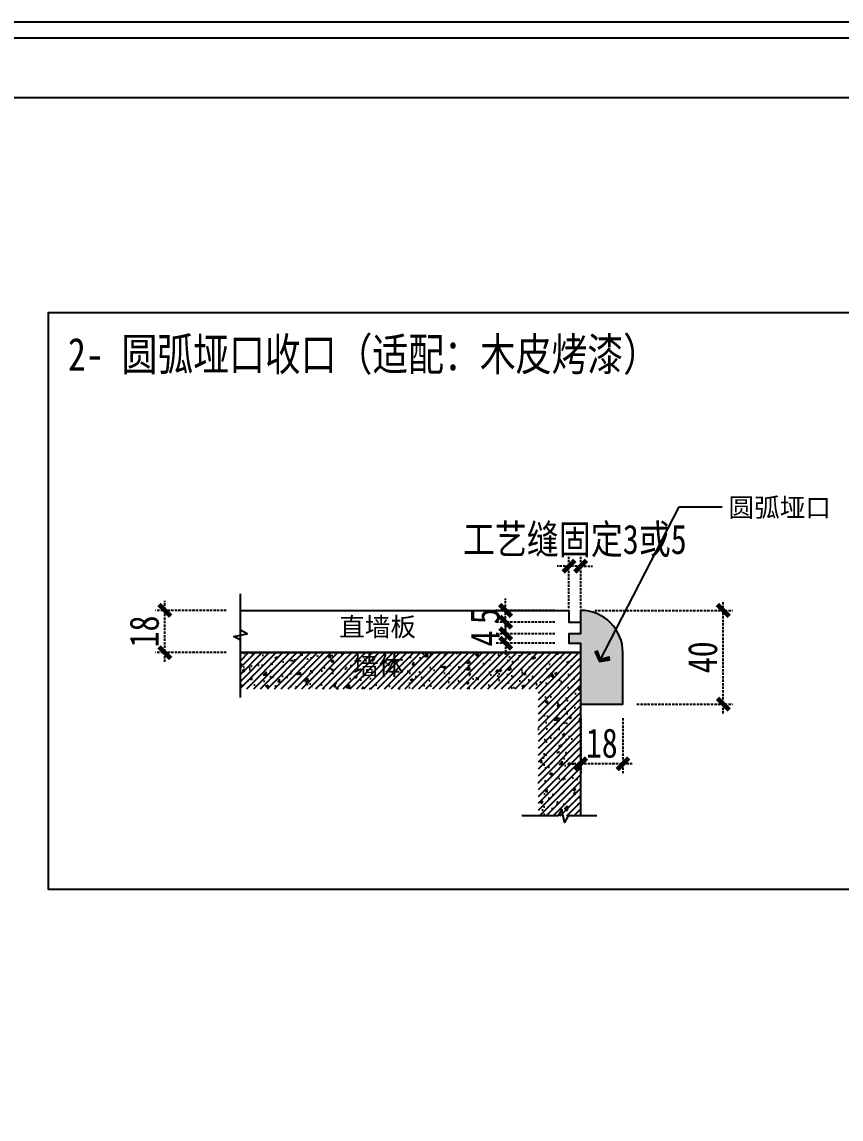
# Model space of a CAD drawing. Header units: millimetres. Extents: x 4862 to 20554, y 7569 to 11262.
# Drawn here: x 16495.7 to 16845, y 7982.8 to 8450.4 of the extents above; entities that cross this region are included whole.
import ezdxf

# ---------------------------------------------------------------- set-up
doc = ezdxf.new("R2010")
doc.units = ezdxf.units.MM
doc.linetypes.add('DASHEDX2', pattern=[1.5, 1, -0.5])
doc.styles.add('家具尺寸文字', font='SimSun.ttf', dxfattribs={"width": 0.8})
doc.styles.add('黑石雅黑', font='Microsoft YaHei.ttf')
doc.dimstyles.new('副本 固装比例5', dxfattribs={"dimscale": 5, "dimtxt": 2.5, "dimasz": 1, "dimexe": 0.8, "dimexo": 1.2, "dimgap": 0.5, "dimtad": 1, "dimdec": 0, "dimdsep": 46, "dimtxsty": '家具尺寸文字', "dimblk": 'ARCHTICK', "dimcen": 0, "dimdle": 0.8, "dimclrd": 8, "dimclre": 8, "dimclrt": 2, "dimadec": 1, "dimazin": 2, "dimtfac": 1, "dimtdec": 0, "dimtix": 1, "dimtmove": 2, "dimatfit": 2, "dimfxl": 0, "dimtolj": 1, "dimtzin": 0, "dimarcsym": 0})
doc.dimstyles.new('深化(A1)1：1', dxfattribs={"dimtxt": 3, "dimasz": 1, "dimexe": 1.5, "dimexo": 1, "dimgap": 1, "dimtad": 1, "dimdec": 0, "dimrnd": 5, "dimdsep": 46, "dimtxsty": '黑石雅黑', "dimblk": 'ARCHTICK', "dimcen": 1, "dimclrd": 44, "dimclre": 44, "dimclrt": 50, "dimadec": 0, "dimazin": 2, "dimtfac": 1, "dimtdec": 0, "dimtix": 1, "dimtmove": 2, "dimatfit": 3, "dimldrblk": 'hl_arrow2', "dimfxl": 0, "dimtolj": 1, "dimarcsym": 0})

# ---------------------------------------------------------------- blocks, each defined once
blk = doc.blocks.new('_ArchTick')
at = {"color": 0, "linetype": 'ByBlock', "const_width": 0.4}
blk.add_lwpolyline([(-0.5, -0.5), (0.5, 0.5)], dxfattribs=at)
blk = doc.blocks.new('*D427')
at = {"color": 8, "linetype": 'DASHEDX2', "lineweight": -2, "transparency": 16777216}
for p, q in [((16556.67, 8177.58), (16556.67, 8203.58)), ((16582.87, 8199.58), (16552.67, 8199.58)), ((16582.87, 8181.58), (16552.67, 8181.58))]:
    blk.add_line(p, q, dxfattribs=at)
at = {"layer": 'Defpoints', "color": 0, "transparency": 16777216}
for p in [(16556.67, 8199.58), (16588.87, 8199.58), (16588.87, 8181.58)]:
    blk.add_point(p, dxfattribs=at)
at = {"color": 8, "lineweight": -2, "transparency": 16777216, "xscale": 5, "yscale": 5, "zscale": 5}
for p, rotation in [((16556.67, 8199.58), 90), ((16556.67, 8181.58), 270)]:
    blk.add_blockref('_ArchTick', p, dxfattribs=dict(at, rotation=rotation))
at = {"color": 2, "transparency": 16777216, "insert": (16547.92, 8190.58), "char_height": 12.5, "attachment_point": 5, "rotation": 90, "style": '家具尺寸文字'}
blk.add_mtext('\\A1;18', dxfattribs=at)
blk = doc.blocks.new('*U120')
at = {"color": 0}
blk.add_lwpolyline([(0, -15.97), (0, -1.28), (-1.7, -0.34), (1.7, 0.34), (0, 1.28), (0, 10.61)], dxfattribs=at)
blk = doc.blocks.new('*U121')
at = {"color": 0}
blk.add_lwpolyline([(0, -8.63), (0, -1.28), (-1.7, -0.34), (1.7, 0.34), (0, 1.28), (0, 10.61)], dxfattribs=at)
blk = doc.blocks.new('*D416')
at = {"color": 8, "linetype": 'DASHEDX2', "lineweight": -2, "transparency": 16777216}
for p, q in [((16794.77, 8155.58), (16794.77, 8203.58)), ((16739.97, 8199.58), (16798.77, 8199.58)), ((16757.97, 8159.58), (16798.77, 8159.58))]:
    blk.add_line(p, q, dxfattribs=at)
at = {"layer": 'Defpoints', "color": 0, "transparency": 16777216}
for p in [(16733.97, 8199.58), (16794.77, 8199.58), (16751.97, 8159.58)]:
    blk.add_point(p, dxfattribs=at)
at = {"color": 8, "lineweight": -2, "transparency": 16777216, "xscale": 5, "yscale": 5, "zscale": 5}
for p, rotation in [((16794.77, 8199.58), 90), ((16794.77, 8159.58), 270)]:
    blk.add_blockref('_ArchTick', p, dxfattribs=dict(at, rotation=rotation))
at = {"color": 2, "transparency": 16777216, "insert": (16786.02, 8179.58), "char_height": 12.5, "attachment_point": 5, "rotation": 90, "style": '家具尺寸文字'}
blk.add_mtext('\\A1;40', dxfattribs=at)
blk = doc.blocks.new('*D417')
at = {"color": 8, "linetype": 'DASHEDX2', "lineweight": -2, "transparency": 16777216}
for p, q in [((16728.97, 8200.58), (16728.97, 8222.44)), ((16733.97, 8200.58), (16733.97, 8222.44)), ((16728.97, 8218.44), (16723.97, 8218.44)), ((16733.97, 8218.44), (16728.97, 8218.44)), ((16733.97, 8218.44), (16738.97, 8218.44))]:
    blk.add_line(p, q, dxfattribs=at)
at = {"layer": 'Defpoints', "color": 0, "transparency": 16777216}
for p in [(16728.97, 8218.44), (16728.97, 8194.58), (16733.97, 8194.58)]:
    blk.add_point(p, dxfattribs=at)
at = {"color": 8, "lineweight": -2, "transparency": 16777216, "xscale": 5, "yscale": 5, "zscale": 5}
blk.add_blockref('_ArchTick', (16728.97, 8218.44), dxfattribs=at)
at = {"color": 8, "lineweight": -2, "transparency": 16777216, "xscale": 5, "yscale": 5, "zscale": 5, "rotation": 180}
blk.add_blockref('_ArchTick', (16733.97, 8218.44), dxfattribs=at)
at = {"color": 2, "transparency": 16777216, "insert": (16731.47, 8229.15), "char_height": 12.5, "attachment_point": 5, "style": '家具尺寸文字'}
blk.add_mtext('\\A1;工艺缝固定3或5', dxfattribs=at)
blk = doc.blocks.new('*D418')
at = {"color": 8, "linetype": 'DASHEDX2', "lineweight": -2, "transparency": 16777216}
for p, q in [((16733.97, 8153.58), (16733.97, 8130.19)), ((16751.97, 8153.58), (16751.97, 8130.19)), ((16755.97, 8134.19), (16729.97, 8134.19))]:
    blk.add_line(p, q, dxfattribs=at)
at = {"layer": 'Defpoints', "color": 0, "transparency": 16777216}
for p in [(16733.97, 8159.58), (16751.97, 8159.58), (16733.97, 8134.19)]:
    blk.add_point(p, dxfattribs=at)
at = {"color": 8, "lineweight": -2, "transparency": 16777216, "xscale": 5, "yscale": 5, "zscale": 5, "rotation": 180}
blk.add_blockref('_ArchTick', (16733.97, 8134.19), dxfattribs=at)
at = {"color": 8, "lineweight": -2, "transparency": 16777216, "xscale": 5, "yscale": 5, "zscale": 5}
blk.add_blockref('_ArchTick', (16751.97, 8134.19), dxfattribs=at)
at = {"color": 2, "transparency": 16777216, "insert": (16742.97, 8142.94), "char_height": 12.5, "attachment_point": 5, "style": '家具尺寸文字'}
blk.add_mtext('\\A1;18', dxfattribs=at)
blk = doc.blocks.new('*D419')
at = {"color": 8, "linetype": 'DASHEDX2', "lineweight": -2, "transparency": 16777216}
for p, q in [((16701.98, 8199.58), (16701.98, 8204.58)), ((16722.97, 8199.58), (16697.98, 8199.58)), ((16701.98, 8194.58), (16701.98, 8199.58)), ((16722.97, 8194.58), (16697.98, 8194.58)), ((16701.98, 8194.58), (16701.98, 8189.58))]:
    blk.add_line(p, q, dxfattribs=at)
at = {"layer": 'Defpoints', "color": 0, "transparency": 16777216}
for p in [(16701.98, 8199.58), (16728.97, 8199.58), (16728.97, 8194.58)]:
    blk.add_point(p, dxfattribs=at)
at = {"color": 8, "lineweight": -2, "transparency": 16777216, "xscale": 5, "yscale": 5, "zscale": 5}
for p, rotation in [((16701.98, 8199.58), 270), ((16701.98, 8194.58), 90)]:
    blk.add_blockref('_ArchTick', p, dxfattribs=dict(at, rotation=rotation))
at = {"color": 2, "transparency": 16777216, "insert": (16693.23, 8197.08), "char_height": 12.5, "attachment_point": 5, "rotation": 90, "style": '家具尺寸文字'}
blk.add_mtext('\\A1;5', dxfattribs=at)
blk = doc.blocks.new('*D420')
at = {"color": 8, "linetype": 'DASHEDX2', "lineweight": -2, "transparency": 16777216}
for p, q in [((16701.98, 8189.58), (16701.98, 8194.58)), ((16722.97, 8189.58), (16697.98, 8189.58)), ((16701.98, 8189.58), (16701.98, 8185.58)), ((16722.97, 8185.58), (16697.98, 8185.58)), ((16701.98, 8185.58), (16701.98, 8180.58))]:
    blk.add_line(p, q, dxfattribs=at)
at = {"layer": 'Defpoints', "color": 0, "transparency": 16777216}
for p in [(16728.97, 8189.58), (16701.98, 8185.58), (16728.97, 8185.58)]:
    blk.add_point(p, dxfattribs=at)
at = {"color": 8, "lineweight": -2, "transparency": 16777216, "xscale": 5, "yscale": 5, "zscale": 5}
for p, rotation in [((16701.98, 8189.58), 270), ((16701.98, 8185.58), 90)]:
    blk.add_blockref('_ArchTick', p, dxfattribs=dict(at, rotation=rotation))
at = {"color": 2, "transparency": 16777216, "insert": (16693.23, 8187.58), "char_height": 12.5, "attachment_point": 5, "rotation": 90, "style": '家具尺寸文字'}
blk.add_mtext('\\A1;4', dxfattribs=at)
blk = doc.blocks.new('hl_arrow2')
at = {"color": 2}
blk.add_line((-0.22, 0), (-1, 0), dxfattribs=at)
blk.add_lwpolyline([(-0.22, 0), (-0.86, -0.69), (-0.65, -0.86), (0, 0), (-0.65, 0.86), (-0.86, 0.69)], close=True, dxfattribs=at)
for points in [[(-0.86, 0.69), (-0.65, 0.86), (-0.22, 0), (0, 0)], [(-0.86, -0.69), (-0.65, -0.86), (-0.22, 0), (0, 0)]]:
    blk.add_solid(points, dxfattribs=at)
blk = doc.blocks.new('A$C398a0407')
blk.add_line((443.2, 6546.9), (8134, 6546.9))
for points in [[(9632, 0), (0, 0), (0, 6848), (9632, 6848)], [(9568, 64), (64, 64), (64, 6784), (9568, 6784)]]:
    blk.add_lwpolyline(points, close=True)
blk = doc.blocks.new('A$Caecb7373')
at = {"color": 1}
blk.add_lwpolyline([(0, 821.76), (1155.84, 821.76), (1155.84, 0), (0, 0)], close=True, dxfattribs=at)

msp = doc.modelspace()

# ---------------------------------------------------------------- hatches: boundary and pattern name
at = {"true_color": 0x636466}
h = msp.add_hatch(color=251, dxfattribs=at)
h.dxf.hatch_style = 1
edge = h.paths.add_edge_path()
edge.add_line((16733.965, 8199.576), (16733.965, 8189.576))
edge.add_line((16733.965, 8189.576), (16728.965, 8189.576))
edge.add_line((16728.965, 8189.576), (16728.965, 8185.576))
edge.add_line((16728.965, 8185.576), (16733.965, 8185.576))
edge.add_line((16733.965, 8185.576), (16733.965, 8159.576))
edge.add_line((16733.965, 8159.576), (16751.965, 8159.576))
edge.add_line((16751.965, 8159.576), (16751.965, 8181.576))
edge.add_arc((16733.965, 8181.576), 18, 0, 90)
h = msp.add_hatch()
h.set_pattern_fill('ANSI31', color=8, scale=0.65355)
h.set_pattern_definition([(45, (-29672.9507, 48434.7993), (-1.467260864, 1.467260864), [])])
h.paths.add_polyline_path([(16733.965, 8181.576), (16715.928, 8181.576), (16715.928, 8111.947), (16733.965, 8111.947)])
h.paths.add_polyline_path([(16715.928, 8181.576), (16588.872, 8181.576), (16588.872, 8166.2), (16715.928, 8166.2)])
h = msp.add_hatch()
h.set_pattern_fill('AR-CONC', color=8, scale=0.065355)
h.set_pattern_definition([(50, (-29820.367, 48434.799), (11.9066731, -1.0416984), [1.2450121, -13.6951334]), (355, (-29820.367, 48434.799), (-2.3033327, 12.486514), [0.9960097, -10.956145]), (100.451445, (-29819.375, 48434.713), (9.6033404, 11.444815), [1.0580975, -11.639082]), (46.1842, (-29820.367, 48438.12), (17.716362, -2.747675), [1.867518, -20.5427]), (96.635558, (-29818.891, 48437.89), (15.5155394, 16.1705263), [1.587147, -17.458639]), (351.18415, (-29820.367, 48438.12), (15.5155394, 16.1705263), [1.4940124, -16.4341426]), (21, (-29818.707, 48437.289), (9.9087536, -6.6835387), [1.2450121, -13.6951334]), (326, (-29818.707, 48437.289), (4.0390695, 12.0375985), [0.9960097, -10.9561067]), (71.451445, (-29817.882, 48436.732), (13.9478231, 5.3540599), [1.0580975, -11.639062]), (37.5, (-29820.3673, 48434.7993), (0.20185556, 5.5260918), [0, -10.8233054, 0, -11.12210834, 0, -10.9976071]), (7.5, (-29820.367, 48434.7993), (4.36699686, 6.5472982), [0, -6.3412618, 0, -10.574303, 0, -4.1915408]), (327.5, (-29824.069, 48434.7993), (8.86151892, -0.37440188), [0, -4.1500404, 0, -12.9481261, 0, -17.1811674]), (317.5, (-29825.729, 48434.799), (9.6809778, 1.6617475), [0, -5.3950526, 0, -8.5988838, 0, -12.2011189])])
h.paths.add_polyline_path([(16733.965, 8181.576), (16715.928, 8181.576), (16715.928, 8111.947), (16733.965, 8111.947)])
h.paths.add_polyline_path([(16715.928, 8181.576), (16588.872, 8181.576), (16588.872, 8166.2), (16715.928, 8166.2)])

# ---------------------------------------------------------------- linework, layer by layer
for points in [[(16904.21, 7761.451), (16082.658, 7761.451), (16082.658, 8418.191), (16904.21, 8418.191)], [(16890.211, 8326.398), (16506.957, 8326.398), (16506.957, 8080.77), (16890.211, 8080.77)]]:
    msp.add_lwpolyline(points, close=True)
for points in [[(16733.965, 8181.576), (16588.872, 8181.576), (16588.872, 8199.576), (16728.965, 8199.576)], [(16733.965, 8181.576), (16588.872, 8181.576), (16588.872, 8199.576), (16728.965, 8199.576)], [(16733.965, 8181.576), (16588.872, 8181.576), (16588.872, 8199.576), (16728.965, 8199.576), (16728.965, 8194.576), (16733.965, 8194.576), (16733.965, 8189.576)]]:
    msp.add_lwpolyline(points)
at = {"color": 5}
msp.add_lwpolyline([(16733.965, 8199.576), (16733.965, 8199.576), (16733.965, 8189.576), (16728.965, 8189.576), (16728.965, 8185.576), (16733.965, 8185.576), (16733.965, 8159.576), (16751.965, 8159.576), (16751.965, 8181.576, 0.4142136)], format="xyb", close=True, dxfattribs=at)
at = {"color": 8}
msp.add_lwpolyline([(16588.872, 8181.576), (16733.965, 8181.576), (16733.965, 8111.947)], dxfattribs=at)
msp.add_lwpolyline([(16588.872, 8181.576), (16733.965, 8181.576), (16733.965, 8111.947)], dxfattribs=at)

# ---------------------------------------------------------------- block references
at = {"xscale": 0.1068232839997459, "yscale": 0.1068232839997459, "zscale": 0.1068232839997459}
msp.add_blockref('A$C398a0407', (16035.311, 7718.828), dxfattribs=at)
at = {"color": 1}
for name, p, xscale, yscale, zscale in [('A$Caecb7373', (16035.311, 7718.828), 0.8901940333312022, 0.8901940333312022, 0.8901940333312022), ('*U120', (16588.872, 8188.986), 1.664, 1.664, 1.664)]:
    msp.add_blockref(name, p, dxfattribs=dict(at, xscale=xscale, yscale=yscale, zscale=zscale))
at = {"color": 1, "xscale": 1.664, "yscale": 1.664, "zscale": 1.664, "rotation": 90}
msp.add_blockref('*U121', (16726.542, 8111.947), dxfattribs=at)

# ---------------------------------------------------------------- texts
at = {"color": 50, "style": '家具尺寸文字', "width": 0.8}
msp.add_text('2- 圆弧垭口收口（适配：木皮烤漆）', height=14, dxfattribs=at).set_placement((16515.349, 8301.723))
at = {"style": '黑石雅黑'}
for s, p in [('圆弧垭口', (16797.031, 8239.405)), ('直墙板 ', (16631.016, 8188.533))]:
    msp.add_text(s, height=8, dxfattribs=at).set_placement(p)
at = {"color": 3, "style": '黑石雅黑'}
msp.add_text('墙体', height=8, dxfattribs=at).set_placement((16636.881, 8171.928))

# ---------------------------------------------------------------- dimensions: what is measured, and where the dimension line sits
dim = msp.add_linear_dim(base=(16728.965, 8218.443), p1=(16733.965, 8194.576), p2=(16728.965, 8194.576), text='工艺缝固定3或5', dimstyle='副本 固装比例5', override={"dimfxl": 100, "dimarcsym": 1})
dim.commit()
dim.dimension.update_dxf_attribs({"geometry": '*D417', "text_midpoint": (16731.465, 8229.149)})
for base, p1, p2, picture, middle in [((16556.67, 8199.576), (16588.872, 8181.576), (16588.872, 8199.576), '*D427', (16547.92, 8190.576)), ((16701.983, 8199.576), (16728.965, 8194.576), (16728.965, 8199.576), '*D419', (16693.233, 8197.076)), ((16794.773, 8199.576), (16751.965, 8159.576), (16733.965, 8199.576), '*D416', (16786.023, 8179.576)), ((16701.983, 8185.576), (16728.965, 8189.576), (16728.965, 8185.576), '*D420', (16693.233, 8187.576))]:
    dim = msp.add_linear_dim(base=base, p1=p1, p2=p2, angle=90, dimstyle='副本 固装比例5', override={"dimfxl": 100, "dimarcsym": 1})
    dim.commit()
    dim.dimension.update_dxf_attribs({"geometry": picture, "text_midpoint": middle})
dim = msp.add_linear_dim(base=(16733.965, 8134.19), p1=(16751.965, 8159.576), p2=(16733.965, 8159.576), dimstyle='副本 固装比例5', override={"dimfxl": 100, "dimarcsym": 1})
dim.commit()
dim.dimension.update_dxf_attribs({"geometry": '*D418', "text_midpoint": (16742.965, 8142.94)})

# ---------------------------------------------------------------- leaders
at = {"ltscale": 500}
msp.add_leader([(16742.039, 8177.835), (16776.019, 8243.646), (16794.286, 8243.646)], dimstyle='深化(A1)1：1', override={"dimasz": 4, "dimgap": 1, "dimtad": 0}, dxfattribs=at)

doc.saveas('drawing.dxf')
